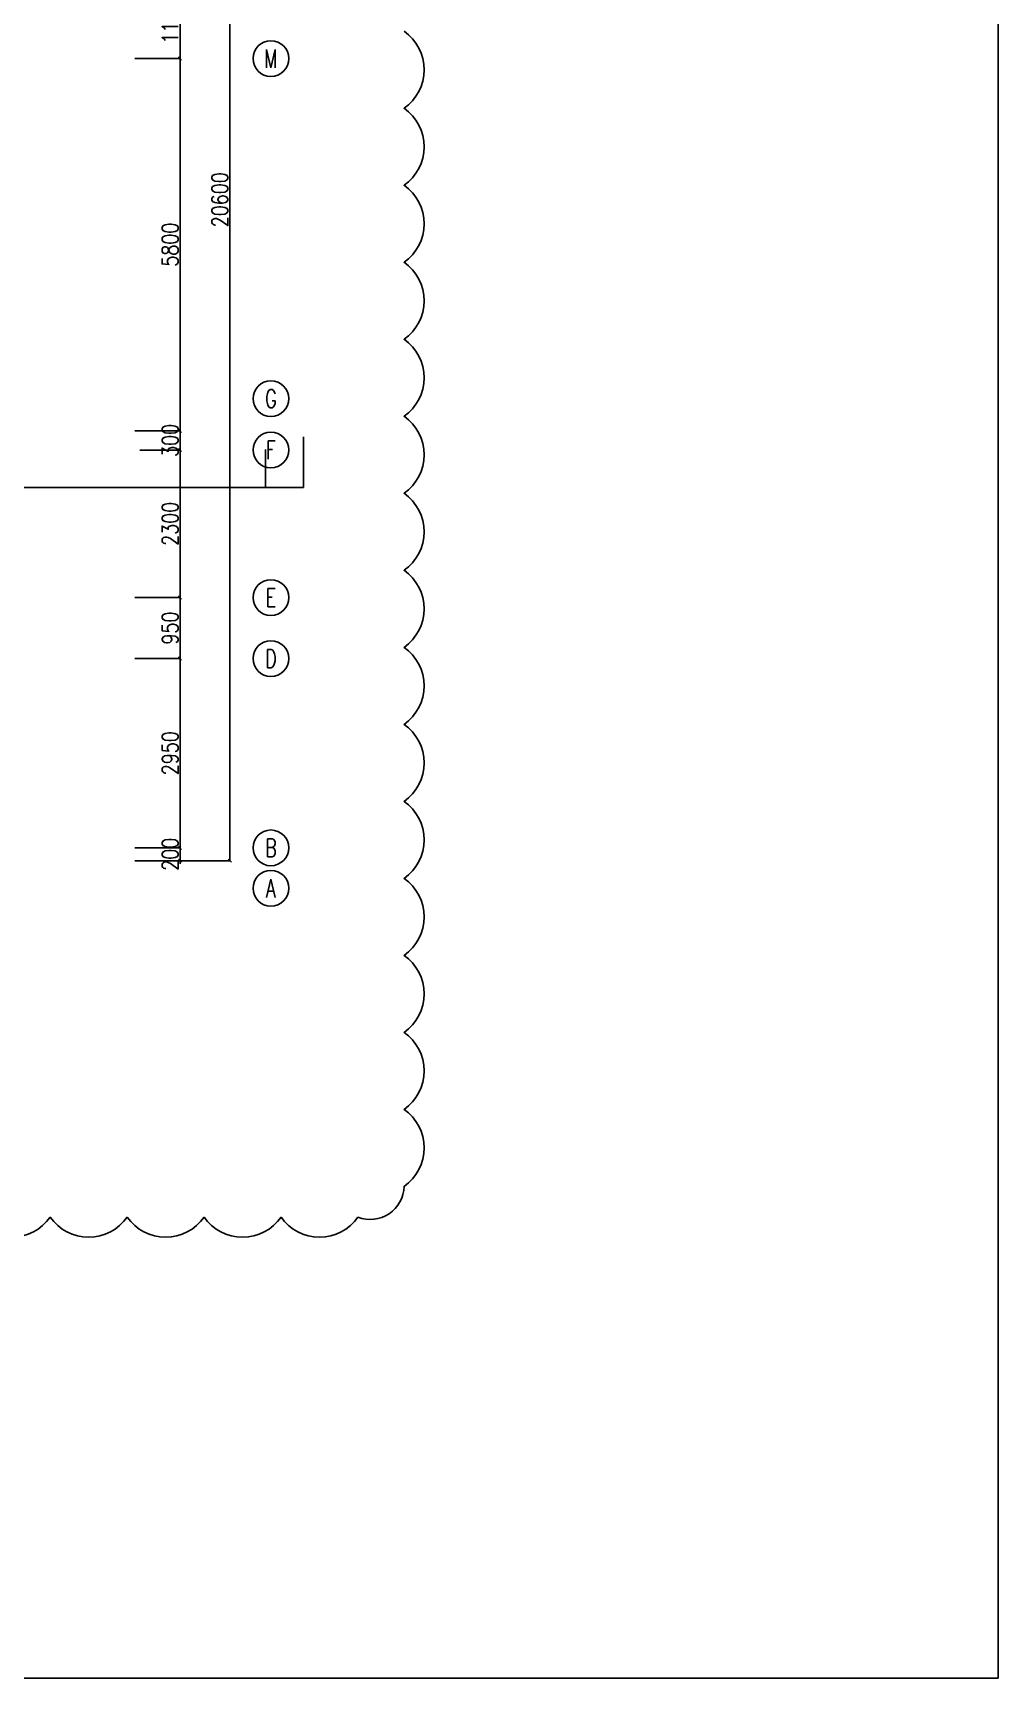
# Model space of a CAD drawing. Extents: x -32840 to 422982, y 280745 to 888746.
# Drawn here: x 249465 to 264518, y 280745 to 306384 of the extents above; entities that cross this region are included whole.
import ezdxf
from ezdxf.enums import TextEntityAlignment as Align

# ---------------------------------------------------------------- set-up
doc = ezdxf.new("R2010")
doc.units = 0
doc.header["$LTSCALE"] = 1000
doc.header["$PDMODE"] = 3
doc.linetypes.add('CONTINOUS', pattern=[0])
doc.linetypes.add('HIDDEN', pattern=[0.375, 0.25, -0.125])
doc.layers.get('Defpoints').update_dxf_attribs({"linetype": 'HIDDEN'})
doc.layers.add('A-Dim grid', color=3, linetype='Continuous', transparency=0.5)
for name, color, linetype in [('A-GRID NO', 40, 'CONTINOUS'), ('A-PLINE', 2, 'Continuous'), ('A-Tag LVl', 2, 'Continuous')]:
    doc.layers.add(name, color=color, linetype=linetype)
doc.styles.add('ROMANS', font='romans.shx', dxfattribs={"width": 0.8})
doc.dimstyles.new('A-Dim Grid', dxfattribs={"dimscale": 100, "dimtxt": 2.5, "dimasz": 0.5, "dimexe": 0, "dimexo": 0, "dimgap": 0.3, "dimtad": 1, "dimdec": 0, "dimlfac": -0.01, "dimzin": 3, "dimdsep": 46, "dimtxsty": 'ROMANS', "dimblk": 'OBLIQUE', "dimcen": 5, "dimclrd": 256, "dimclre": 8, "dimclrt": 4, "dimadec": 0, "dimazin": 0, "dimtfac": 1, "dimtdec": 0, "dimtix": 1, "dimtmove": 1, "dimatfit": 3, "dimfxl": 1, "dimfrac": 2, "dimtolj": 1, "dimtzin": 3, "dimlwd": -1, "dimarcsym": 0})

# ---------------------------------------------------------------- blocks, each defined once
blk = doc.blocks.new('TAG-SEC-TAIL')
for p, q in [((25, 0), (25, 4)), ((22, 0), (22, 3)), ((0, 0), (25, 0))]:
    blk.add_line(p, q)
blk = doc.blocks.new('Tag-Stair-No')
blk.add_circle((0, 0), 1.37)
at = {"color": 6, "style": 'ROMANS', "width": 0.7}
blk.add_attdef('SN', text='', height=1.4, dxfattribs=at).set_placement((0, 0), align=Align.MIDDLE)
blk = doc.blocks.new('_Oblique')
at = {"color": 0, "linetype": 'ByBlock', "lineweight": -2}
blk.add_line((-0.5, -0.5), (0.5, 0.5), dxfattribs=at)
at = {"color": 0, "linetype": 'ByBlock'}
blk.add_line((-0.5, -0.5), (0.5, 0.5), dxfattribs=at)
blk = doc.blocks.new('*D2438')
at = {"layer": 'A-Dim grid', "color": 8, "lineweight": -2, "transparency": 16777216}
for p, q in [((251056, 293684), (251760, 293684)), ((251056, 293484), (251760, 293484))]:
    blk.add_line(p, q, dxfattribs=at)
at = {"layer": 'A-Dim grid', "transparency": 16777216}
for p, q in [((251760, 293684), (251760, 293734)), ((251760, 293684), (251760, 293484)), ((251760, 293484), (251760, 293434))]:
    blk.add_line(p, q, dxfattribs=at)
at = {"layer": 'Defpoints', "color": 0, "transparency": 16777216}
for p in [(251056, 293684), (251056, 293484), (251760, 293484)]:
    blk.add_point(p, dxfattribs=at)
at = {"layer": 'A-Dim grid', "transparency": 16777216, "xscale": 50, "yscale": 50, "zscale": 50}
for p, rotation in [((251760, 293684), 270), ((251760, 293484), 90)]:
    blk.add_blockref('_Oblique', p, dxfattribs=dict(at, rotation=rotation))
at = {"layer": 'A-Dim grid', "color": 4, "transparency": 16777216, "insert": (251605, 293584), "char_height": 250, "attachment_point": 5, "rotation": 90, "style": 'ROMANS'}
blk.add_mtext('\\A1;200', dxfattribs=at)
blk = doc.blocks.new('*D2439')
at = {"layer": 'A-Dim grid', "color": 8, "lineweight": -2, "transparency": 16777216}
for p, q in [((251056, 296634), (251760, 296634)), ((251056, 293684), (251760, 293684))]:
    blk.add_line(p, q, dxfattribs=at)
at = {"layer": 'A-Dim grid', "transparency": 16777216}
blk.add_line((251760, 293684), (251760, 296634), dxfattribs=at)
at = {"layer": 'Defpoints', "color": 0, "transparency": 16777216}
for p in [(251056, 296634), (251760, 296634), (251056, 293684)]:
    blk.add_point(p, dxfattribs=at)
at = {"layer": 'A-Dim grid', "transparency": 16777216, "xscale": 50, "yscale": 50, "zscale": 50}
for p, rotation in [((251760, 296634), 90), ((251760, 293684), 270)]:
    blk.add_blockref('_Oblique', p, dxfattribs=dict(at, rotation=rotation))
at = {"layer": 'A-Dim grid', "color": 4, "transparency": 16777216, "insert": (251605, 295159), "char_height": 250, "attachment_point": 5, "rotation": 90, "style": 'ROMANS'}
blk.add_mtext('\\A1;2950', dxfattribs=at)
blk = doc.blocks.new('*D2440')
at = {"layer": 'A-Dim grid', "color": 8, "lineweight": -2, "transparency": 16777216}
for p, q in [((251056, 297584), (251760, 297584)), ((251056, 296634), (251760, 296634))]:
    blk.add_line(p, q, dxfattribs=at)
at = {"layer": 'A-Dim grid', "transparency": 16777216}
blk.add_line((251760, 296634), (251760, 297584), dxfattribs=at)
at = {"layer": 'Defpoints', "color": 0, "transparency": 16777216}
for p in [(251056, 297584), (251760, 297584), (251056, 296634)]:
    blk.add_point(p, dxfattribs=at)
at = {"layer": 'A-Dim grid', "transparency": 16777216, "xscale": 50, "yscale": 50, "zscale": 50}
for p, rotation in [((251760, 297584), 90), ((251760, 296634), 270)]:
    blk.add_blockref('_Oblique', p, dxfattribs=dict(at, rotation=rotation))
at = {"layer": 'A-Dim grid', "color": 4, "transparency": 16777216, "insert": (251605, 297109), "char_height": 250, "attachment_point": 5, "rotation": 90, "style": 'ROMANS'}
blk.add_mtext('\\A1;950', dxfattribs=at)
blk = doc.blocks.new('*D2441')
at = {"layer": 'A-Dim grid', "color": 8, "lineweight": -2, "transparency": 16777216}
for p, q in [((251131, 299884), (251760, 299884)), ((251131, 297584), (251760, 297584))]:
    blk.add_line(p, q, dxfattribs=at)
at = {"layer": 'A-Dim grid', "transparency": 16777216}
blk.add_line((251760, 297584), (251760, 299884), dxfattribs=at)
at = {"layer": 'Defpoints', "color": 0, "transparency": 16777216}
for p in [(251131, 299884), (251760, 299884), (251131, 297584)]:
    blk.add_point(p, dxfattribs=at)
at = {"layer": 'A-Dim grid', "transparency": 16777216, "xscale": 50, "yscale": 50, "zscale": 50}
for p, rotation in [((251760, 299884), 90), ((251760, 297584), 270)]:
    blk.add_blockref('_Oblique', p, dxfattribs=dict(at, rotation=rotation))
at = {"layer": 'A-Dim grid', "color": 4, "transparency": 16777216, "insert": (251605, 298734), "char_height": 250, "attachment_point": 5, "rotation": 90, "style": 'ROMANS'}
blk.add_mtext('\\A1;2300', dxfattribs=at)
blk = doc.blocks.new('*D2442')
at = {"layer": 'A-Dim grid', "color": 8, "lineweight": -2, "transparency": 16777216}
for p, q in [((251056, 305984), (251760, 305984)), ((251056, 300184), (251760, 300184))]:
    blk.add_line(p, q, dxfattribs=at)
at = {"layer": 'A-Dim grid', "transparency": 16777216}
blk.add_line((251760, 300184), (251760, 305984), dxfattribs=at)
at = {"layer": 'Defpoints', "color": 0, "transparency": 16777216}
for p in [(251056, 305984), (251760, 305984), (251056, 300184)]:
    blk.add_point(p, dxfattribs=at)
at = {"layer": 'A-Dim grid', "transparency": 16777216, "xscale": 50, "yscale": 50, "zscale": 50}
for p, rotation in [((251760, 305984), 90), ((251760, 300184), 270)]:
    blk.add_blockref('_Oblique', p, dxfattribs=dict(at, rotation=rotation))
at = {"layer": 'A-Dim grid', "color": 4, "transparency": 16777216, "insert": (251605, 303084), "char_height": 250, "attachment_point": 5, "rotation": 90, "style": 'ROMANS'}
blk.add_mtext('\\A1;5800', dxfattribs=at)
blk = doc.blocks.new('*D2444')
at = {"layer": 'A-Dim grid', "color": 8, "lineweight": -2, "transparency": 16777216}
for p, q in [((251998, 314084), (252536, 314084)), ((251767, 293484), (252536, 293484))]:
    blk.add_line(p, q, dxfattribs=at)
at = {"layer": 'A-Dim grid', "transparency": 16777216}
blk.add_line((252536, 293484), (252536, 314084), dxfattribs=at)
at = {"layer": 'Defpoints', "color": 0, "transparency": 16777216}
for p in [(251998, 314084), (252536, 314084), (251767, 293484)]:
    blk.add_point(p, dxfattribs=at)
at = {"layer": 'A-Dim grid', "transparency": 16777216, "xscale": 50, "yscale": 50, "zscale": 50}
for p, rotation in [((252536, 314084), 90), ((252536, 293484), 270)]:
    blk.add_blockref('_Oblique', p, dxfattribs=dict(at, rotation=rotation))
at = {"layer": 'A-Dim grid', "color": 4, "transparency": 16777216, "insert": (252381, 303784), "char_height": 250, "attachment_point": 5, "rotation": 90, "style": 'ROMANS'}
blk.add_mtext('\\A1;20600', dxfattribs=at)
blk = doc.blocks.new('*D2446')
at = {"layer": 'A-Dim grid', "transparency": 16777216}
for p, q in [((251760, 300184), (251760, 300234)), ((251760, 299884), (251760, 300184)), ((251760, 299884), (251760, 299834))]:
    blk.add_line(p, q, dxfattribs=at)
at = {"layer": 'A-Dim grid', "color": 8, "lineweight": -2, "transparency": 16777216}
for p, q in [((251131, 300184), (251760, 300184)), ((251131, 299884), (251760, 299884))]:
    blk.add_line(p, q, dxfattribs=at)
at = {"layer": 'Defpoints', "color": 0, "transparency": 16777216}
for p in [(251131, 300184), (251760, 300184), (251131, 299884)]:
    blk.add_point(p, dxfattribs=at)
at = {"layer": 'A-Dim grid', "transparency": 16777216, "xscale": 50, "yscale": 50, "zscale": 50}
for p, rotation in [((251760, 300184), 270), ((251760, 299884), 90)]:
    blk.add_blockref('_Oblique', p, dxfattribs=dict(at, rotation=rotation))
at = {"layer": 'A-Dim grid', "color": 4, "transparency": 16777216, "insert": (251605, 300034), "char_height": 250, "attachment_point": 5, "rotation": 90, "style": 'ROMANS'}
blk.add_mtext('\\A1;300', dxfattribs=at)
blk = doc.blocks.new('*D2472')
at = {"layer": 'A-Dim grid', "color": 8, "lineweight": -2, "transparency": 16777216}
for p, q in [((251056, 307134), (251760, 307134)), ((251056, 305984), (251760, 305984))]:
    blk.add_line(p, q, dxfattribs=at)
at = {"layer": 'A-Dim grid', "transparency": 16777216}
blk.add_line((251760, 305984), (251760, 307134), dxfattribs=at)
at = {"layer": 'Defpoints', "color": 0, "transparency": 16777216}
for p in [(251056, 307134), (251760, 307134), (251056, 305984)]:
    blk.add_point(p, dxfattribs=at)
at = {"layer": 'A-Dim grid', "transparency": 16777216, "xscale": 50, "yscale": 50, "zscale": 50}
for p, rotation in [((251760, 307134), 90), ((251760, 305984), 270)]:
    blk.add_blockref('_Oblique', p, dxfattribs=dict(at, rotation=rotation))
at = {"layer": 'A-Dim grid', "color": 4, "transparency": 16777216, "insert": (251605, 306559), "char_height": 250, "attachment_point": 5, "rotation": 90, "style": 'ROMANS'}
blk.add_mtext('\\A1;1150', dxfattribs=at)

msp = doc.modelspace()

# ---------------------------------------------------------------- linework, layer by layer
msp.add_lwpolyline([(195156.7, 475642.7), (264517.8, 475642.7), (264517.8, 280745.5), (195156.7, 280745.5)], close=True)
at = {"layer": 'A-PLINE'}
msp.add_lwpolyline([(248535.2, 287928.3, 0.5205671), (249735.2, 287928.3, 0.5205671), (250935.2, 287928.3, 0.5205671), (252135.2, 287928.3, 0.5205671), (253335.2, 287928.3, 0.5205671), (254535.2, 287928.3, 0.5205671), (255254.7, 288408.9, 0.5205671), (255254.7, 289608.9, 0.5205671), (255254.7, 290808.9, 0.5205671), (255254.7, 292008.9, 0.5205671), (255254.7, 293208.9, 0.5205671), (255254.7, 294408.9, 0.5205671), (255254.7, 295608.9, 0.5205671), (255254.7, 296808.9, 0.5205671), (255254.7, 298008.9, 0.5205671), (255254.7, 299208.9, 0.5205671), (255254.7, 300408.9, 0.5205671), (255254.7, 301608.9, 0.5205671), (255254.7, 302808.9, 0.5205671), (255254.7, 304008.9, 0.5205671), (255254.7, 305208.9, 0.5205671), (255254.7, 306408.9, 0.5205671)], format="xyb", dxfattribs=at)

# ---------------------------------------------------------------- block references
at = {"layer": 'A-GRID NO', "xscale": 203.2, "yscale": 203.2, "zscale": 203.2}
for p, values in [((253177.2, 305984.2), {'SN': 'M'}), ((253177.2, 300684.2), {'SN': 'G'}), ((253177.2, 299884.2), {'SN': 'F'}), ((253177.2, 297584.2), {'SN': 'E'}), ((253177.2, 296634.2), {'SN': 'D'}), ((253177.2, 293684.2), {'SN': 'B'}), ((253177.2, 293054.1), {'SN': 'A'})]:
    msp.add_blockref('Tag-Stair-No', p, dxfattribs=at).add_auto_attribs(values)
at = {"layer": 'A-Tag LVl', "ltscale": 25, "xscale": 197.222389832288, "yscale": 197.222389832288, "zscale": 197.222389832288}
msp.add_blockref('TAG-SEC-TAIL', (248756.6, 299299.5), dxfattribs=at)

# ---------------------------------------------------------------- dimensions: what is measured, and where the dimension line sits
at = {"layer": 'A-Dim grid'}
for base, p1, p2, picture, middle in [((252536.4, 314084.2), (251767.4, 293484.2), (251998.4, 314084.2), '*D2444', (252381.4, 303784.2)), ((251760.1197457, 307134.1766594), (251056.1561988, 305984.176659), (251056.1561988, 307134.1766594), '*D2472', (251605.1197457, 306559.1766592)), ((251760.1, 305984.2), (251056.2, 300184.2), (251056.2, 305984.2), '*D2442', (251605.1, 303084.2)), ((251760.1, 300184.2), (251131.2, 299884.2), (251131.2, 300184.2), '*D2446', (251605.1, 300034.2)), ((251760.1, 299884.2), (251131.2, 297584.2), (251131.2, 299884.2), '*D2441', (251605.1, 298734.2)), ((251760.1197457, 297584.176658), (251056.1561988, 296634.176658), (251056.1561988, 297584.176658), '*D2440', (251605.1197457, 297109.176658)), ((251760.1197457, 296634.176658), (251056.1561988, 293684.176659), (251056.1561988, 296634.176658), '*D2439', (251605.1197457, 295159.1766585)), ((251760.1, 293484.2), (251056.2, 293684.2), (251056.2, 293484.2), '*D2438', (251605.1, 293584.2))]:
    dim = msp.add_linear_dim(base=base, p1=p1, p2=p2, angle=90, dimstyle='A-Dim Grid', dxfattribs=at)
    dim.commit()
    dim.dimension.update_dxf_attribs({"geometry": picture, "text_midpoint": middle})

doc.saveas('drawing.dxf')
